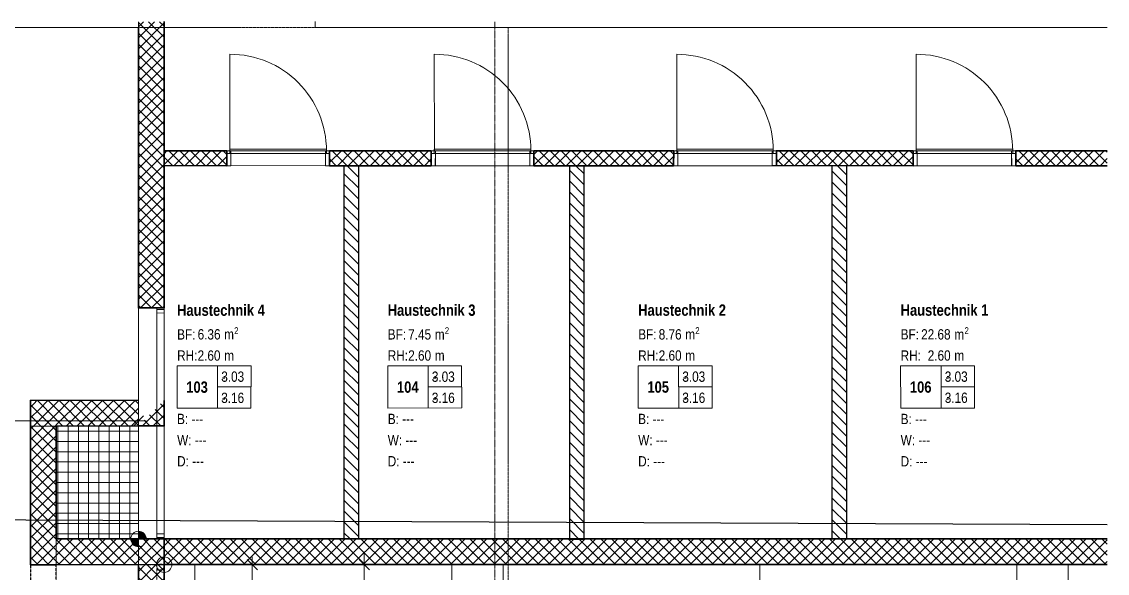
# Model space of a CAD drawing. Header units: millimetres. Extents: x -24363 to 26500, y -21894 to 23000.
# Drawn here: x 9449 to 20016, y 7916 to 13287 of the extents above; entities that cross this region are included whole.
import ezdxf

# ---------------------------------------------------------------- set-up
doc = ezdxf.new("R2010")
doc.units = ezdxf.units.MM
for name, pattern in [('IMPORT-Strich 2_1mm _3_', [3, 2, -1]), ('IMPORT-Strich 3_1mm Kanten _3_', [4, 3, -1]), ('IMPORT-Strichpunkt 3_1_1mm Achsen _3_', [5, 3, -1, 0, -1]), ('IMPORT-Strichpunkt 6_2_2mm Schnitt _3_', [10, 6, -2, 0, -2]), ('IMPORT-Unsichtbare Linie _3_', [10000, 0, -10000, 0, 0])]:
    doc.linetypes.add(name, pattern=pattern)
for name, color, linetype, lineweight in [('000-3 Kataster Parzellengrenzen', 7, 'Continuous', 5), ('010 Aussenwände', 7, 'Continuous', 5), ('010 Aussenwände Abbruch', 7, 'Continuous', 5), ('010 Aussenwände Bauteilschraffuren', 7, 'Continuous', 5), ('010 Fenster', 7, 'Continuous', 5), ('010 Fenster Abbruch', 7, 'Continuous', 5), ('010 Türen', 7, 'Continuous', 5), ('015 Innenwände', 7, 'Continuous', 5), ('015 Innenwände Abbruch', 7, 'Continuous', 5), ('015 Innenwände Bauteilschraffuren', 7, 'Continuous', 5), ('015 Innenwände Bauteilschraffuren Neu', 7, 'Continuous', 5), ('015 Innenwände Neu', 7, 'Continuous', 5), ('027 Oberhalb', 7, 'Continuous', 5), ('030 Bodenaufbauten', 7, 'Continuous', 5), ('035 Decken', 7, 'Continuous', 5), ('035 Decken Abbruch', 7, 'Continuous', 5), ('060 Möbel Einbau', 7, 'Continuous', 5), ('080 Raum Innen Kontur', 7, 'Continuous', 5), ('080 Raum Innen Kontur Neu', 7, 'Continuous', 5), ('080 Raum Innen Text', 7, 'Continuous', 5), ('080 Raum Innen Textrahmen', 7, 'Continuous', 5), ('110 Bemassungen Ausführung Neu', 7, 'Continuous', 5), ('111 Bemassung Ausführung Koten', 7, 'Continuous', 5), ('Allgemeines Modell', 7, 'Continuous', 5), ('Bemaßungen', 7, 'Continuous', 9), ('Bemaßungen-50', 7, 'Continuous', 9), ('Fenster', 7, 'Continuous', 5), ('Wände', 7, 'Continuous', 5)]:
    doc.layers.add(name, color=color, linetype=linetype, lineweight=lineweight)
doc.layers.add('5773_100 Untergeschoss_dwg', color=7, linetype='Continuous', lineweight=5, true_color=0x767676)
doc.styles.add('Arial Narrow_11', font='ARIALN.TTF', dxfattribs={"height": 66})
doc.styles.add('Arial Narrow_9', font='ARIALN.TTF', dxfattribs={"height": 100})
doc.styles.add('Arial Narrow_B', font='ARIALNB.TTF', dxfattribs={"height": 110})
doc.styles.add('Arial_5', font='arial.ttf', dxfattribs={"height": 90})
doc.dimstyles.new('Diagonal_-_1_8_mm_Arial', dxfattribs={"dimscale": 304.8, "dimtxt": 91.823346, "dimasz": 0.328084, "dimexe": 0.393701, "dimexo": 0.246063, "dimgap": 0.287073, "dimtad": 1, "dimdec": 0, "dimlfac": 0.1, "dimzin": 0, "dimdsep": 46, "dimtxsty": 'Arial_5', "dimblk1": 'OBLIQUE', "dimblk2": 'OBLIQUE', "dimsah": 1, "dimcen": 0.09, "dimdle": 0.393701, "dimadec": 3, "dimazin": 2, "dimtfac": 1, "dimtdec": 4, "dimtix": 1, "dimtmove": 0, "dimatfit": 3, "dimfxl": 1, "dimtvp": 1, "dimtfill": 1, "dimtolj": 1, "dimtzin": 0, "dimarcsym": 2})
pattern_1 = [(60.551, (0, 0), (-65.30952, 36.87365), []), (150.551, (0, 0), (36.87365, 65.30952), [])]
pattern_2 = [(330.551, (0, 0), (36.87365, 65.30952), [])]

# ---------------------------------------------------------------- blocks, each defined once
blk = doc.blocks.new('DirectShape - Modell_Elektroplaner_002-17024475-UG')
at = {"layer": 'Wände', "color": 253, "true_color": 0xa3a3a3}
for p, q in [((3635, 0), (0, 0)), ((0, 0), (0, -145)), ((3635, -145), (3635, 0)), ((0, -145), (3635, -145))]:
    blk.add_line(p, q, dxfattribs=at)
blk = doc.blocks.new('DirectShape - Wand-010-17009599-UG')
blk.add_blockref('DirectShape - Modell_Elektroplaner_002-17024475-UG', (0, 0))
blk = doc.blocks.new('DirectShape - Modell_Elektroplaner_002-17024528-UG')
at = {"layer": 'Wände', "color": 253, "true_color": 0xa3a3a3}
for p, q in [((2250, 0), (0, 0)), ((0, 0), (0, -250)), ((2250, -250), (2250, 0)), ((0, -250), (2250, -250))]:
    blk.add_line(p, q, dxfattribs=at)
blk = doc.blocks.new('DirectShape - Wand-035-17037887-UG')
blk.add_blockref('DirectShape - Modell_Elektroplaner_002-17024528-UG', (0, 0))
blk = doc.blocks.new('DirectShape - Modell_Elektroplaner_002-17024532-UG')
at = {"layer": 'Wände', "color": 253, "true_color": 0xa3a3a3}
for p, q in [((3635, 0), (0, 0)), ((3635, -145), (3635, 0)), ((0, 0), (0, -145)), ((0, -145), (3635, -145))]:
    blk.add_line(p, q, dxfattribs=at)
blk = doc.blocks.new('DirectShape - Wand-010-17009660-UG')
blk.add_blockref('DirectShape - Modell_Elektroplaner_002-17024532-UG', (0, 0))
blk = doc.blocks.new('DirectShape - Modell_Elektroplaner_002-17024591-UG')
at = {"layer": 'Wände', "color": 253, "true_color": 0xa3a3a3}
for p, q in [((0, -193), (0, -250)), ((1733, -250), (1733, -193)), ((0, -250), (1733, -250))]:
    blk.add_line(p, q, dxfattribs=at)
blk = doc.blocks.new('DirectShape - Wand-010-17009734-UG')
blk.add_blockref('DirectShape - Modell_Elektroplaner_002-17024591-UG', (0, 0))
blk = doc.blocks.new('DirectShape - Modell_Elektroplaner_002-17037903-UG')
at = {"layer": 'Wände', "color": 253, "true_color": 0xa3a3a3}
for p, q in [((5287, 0), (2500, 0)), ((2500, 0), (2500, -250)), ((2500, -250), (5287, -250))]:
    blk.add_line(p, q, dxfattribs=at)
at = {"layer": 'Wände', "color": 251, "true_color": 0x666666}
blk.add_line((250, 0), (1350, 0), dxfattribs=at)
blk = doc.blocks.new('DirectShape - Wand-010-17009737-UG')
blk.add_blockref('DirectShape - Modell_Elektroplaner_002-17037903-UG', (0, 0))
blk = doc.blocks.new('DirectShape - Modell_Elektroplaner_002-17037910-UG')
at = {"layer": 'Wände', "color": 253, "true_color": 0xa3a3a3}
for p, q in [((0, -323), (0, -380)), ((0, -380), (5961, -380))]:
    blk.add_line(p, q, dxfattribs=at)
blk = doc.blocks.new('DirectShape - Wand-010-17009777-UG')
blk.add_blockref('DirectShape - Modell_Elektroplaner_002-17037910-UG', (0, 0))
blk = doc.blocks.new('DirectShape - Modell_Elektroplaner_002-17024632-UG')
at = {"layer": 'Wände', "color": 253, "true_color": 0xa3a3a3}
for p, q in [((1300, 250), (250, 250)), ((250, 250), (250, 0)), ((1300, 0), (1300, 250)), ((250, 0), (1300, 0))]:
    blk.add_line(p, q, dxfattribs=at)
blk = doc.blocks.new('DirectShape - Wand-009-17009794-UG')
blk.add_blockref('DirectShape - Modell_Elektroplaner_002-17024632-UG', (0, 0))
blk = doc.blocks.new('DirectShape - Modell_Elektroplaner_002-17024786-UG')
at = {"layer": 'Wände', "color": 253, "true_color": 0xa3a3a3}
for p, q in [((1350, 0), (0, 0)), ((0, 0), (0, -250)), ((1350, -250), (1350, 0)), ((0, -250), (1350, -250))]:
    blk.add_line(p, q, dxfattribs=at)
blk = doc.blocks.new('DirectShape - Wand-009-17009954-UG')
blk.add_blockref('DirectShape - Modell_Elektroplaner_002-17024786-UG', (0, 0))
blk = doc.blocks.new('DirectShape - Modell_Elektroplaner_002-17024924-UG')
at = {"layer": 'Wände', "color": 253, "true_color": 0xa3a3a3}
for p, q in [((0, 0), (0, -250)), ((9181, 0), (0, 0)), ((0, -250), (9181, -250))]:
    blk.add_line(p, q, dxfattribs=at)
blk = doc.blocks.new('DirectShape - Wand-010-17010142-UG')
blk.add_blockref('DirectShape - Modell_Elektroplaner_002-17024924-UG', (0, 0))
blk = doc.blocks.new('DirectShape - Modell_Elektroplaner_002-17025037-UG')
at = {"layer": 'Wände', "color": 253, "true_color": 0xa3a3a3}
for p, q in [((1750, 380), (0, 380)), ((0, 380), (0, 323)), ((1750, 323), (1750, 380))]:
    blk.add_line(p, q, dxfattribs=at)
blk = doc.blocks.new('DirectShape - Wand-010-17010306-UG')
blk.add_blockref('DirectShape - Modell_Elektroplaner_002-17025037-UG', (0, 0))
blk = doc.blocks.new('DirectShape - Modell_Elektroplaner_002-17025056-UG')
at = {"layer": 'Wände', "color": 253, "true_color": 0xa3a3a3}
for p, q in [((0, 0), (0, -250)), ((1050, 0), (0, 0)), ((1050, -250), (1050, 0)), ((0, -250), (1050, -250))]:
    blk.add_line(p, q, dxfattribs=at)
blk = doc.blocks.new('DirectShape - Wand-009-17010336-UG')
blk.add_blockref('DirectShape - Modell_Elektroplaner_002-17025056-UG', (0, 0))
blk = doc.blocks.new('DirectShape - Modell_Elektroplaner_002-17025057-UG')
at = {"layer": 'Wände', "color": 253, "true_color": 0xa3a3a3}
for p, q in [((3635, 0), (0, 0)), ((0, 0), (0, -145)), ((3635, -145), (3635, 0)), ((0, -145), (3635, -145))]:
    blk.add_line(p, q, dxfattribs=at)
blk = doc.blocks.new('DirectShape - Wand-010-17010339-UG')
blk.add_blockref('DirectShape - Modell_Elektroplaner_002-17025057-UG', (0, 0))
blk = doc.blocks.new('DirectShape - Modell_Elektroplaner_002-17037975-UG')
at = {"layer": 'Wände', "color": 253, "true_color": 0xa3a3a3}
for p, q in [((610, 0), (0, 0)), ((0, 0), (0, -145)), ((610, -145), (610, 0)), ((2600, 0), (1610, 0)), ((1610, 0), (1610, -145)), ((4960, 0), (3600, 0)), ((3600, 0), (3600, -145)), ((4960, -145), (4960, 0)), ((7290, 0), (5960, 0)), ((7290, -145), (7290, 0)), ((9181, 0), (8290, 0)), ((8290, 0), (8290, -145)), ((2600, -145), (2600, 0)), ((5960, 0), (5960, -145)), ((0, -145), (610, -145)), ((1610, -145), (2600, -145)), ((3600, -145), (4960, -145)), ((5960, -145), (7290, -145)), ((8290, -145), (9181, -145))]:
    blk.add_line(p, q, dxfattribs=at)
blk = doc.blocks.new('DirectShape - Wand-010-17010405-UG')
blk.add_blockref('DirectShape - Modell_Elektroplaner_002-17037975-UG', (0, 0))
blk = doc.blocks.new('DirectShape - Freifläche-001-17037210-UG')
at = {"layer": 'Allgemeines Modell', "color": 251, "true_color": 0x666666}
for p, q in [((27371, 25125), (26554, 25125)), ((27371, 25125), (28287, 25125)), ((28287, 23679), (28287, 25125)), ((28287, 23679), (28287, 21495)), ((27237, 21341), (27237, 21495)), ((27395, 21495), (27237, 21495)), ((27395, 21495), (27646, 21495)), ((27646, 21495), (28287, 21495)), ((27237, 21341), (27237, 21245)), ((27237, 21245), (27237, 20411)), ((27237, 20411), (27237, 19895)), ((27392, 19895), (27237, 19895)), ((27392, 19895), (27487, 19895)), ((27487, 19895), (27815, 19895)), ((27815, 19895), (28287, 19895)), ((28287, 19776), (28287, 19895))]:
    blk.add_line(p, q, dxfattribs=at)
at = {"layer": 'Allgemeines Modell', "color": 253, "true_color": 0xa3a3a3}
for p, q in [((26554, 25125), (27371, 25125)), ((27371, 25125), (28287, 25125)), ((28287, 25125), (28287, 23679)), ((28287, 23679), (28287, 21495)), ((27395, 21495), (27237, 21495)), ((27237, 21495), (27237, 21341)), ((27646, 21495), (27395, 21495)), ((28287, 21495), (27646, 21495)), ((27237, 21341), (27237, 21245)), ((27237, 21245), (27237, 20411)), ((27237, 20411), (27237, 19895)), ((27237, 19895), (27392, 19895)), ((27392, 19895), (27487, 19895)), ((27487, 19895), (27815, 19895)), ((27815, 19895), (28287, 19895)), ((28287, 19895), (28287, 19776))]:
    blk.add_line(p, q, dxfattribs=at)
blk = doc.blocks.new('DirectShape - Modell_Elektroplaner_002-17024588-UG')
at = {"layer": 'Allgemeines Modell', "color": 253, "true_color": 0xa3a3a3}
for p, q in [((30, 0), (0, 0)), ((0, 0), (0, -25)), ((970, 15), (30, 15)), ((30, 15), (30, -25)), ((30, -25), (30, 0)), ((970, -25), (970, 15)), ((1000, 0), (970, 0)), ((970, 0), (970, -25)), ((1000, -25), (1000, 0)), ((40, -25), (0, -25)), ((0, -25), (0, -145)), ((0, -25), (30, -25)), ((30, -25), (970, -25)), ((40, -145), (40, -25)), ((1000, -25), (960, -25)), ((960, -25), (960, -145)), ((970, -25), (1000, -25)), ((1000, -145), (1000, -25)), ((0, -145), (40, -145)), ((960, -145), (1000, -145))]:
    blk.add_line(p, q, dxfattribs=at)
blk = doc.blocks.new('DirectShape - Tür-004-17009720-UG')
blk.add_blockref('DirectShape - Modell_Elektroplaner_002-17024588-UG', (0, 0))
blk = doc.blocks.new('DirectShape - Modell_Elektroplaner_002-17024596-UG')
at = {"layer": 'Allgemeines Modell', "color": 253, "true_color": 0xa3a3a3}
for p, q in [((-470, 0), (-500, 0)), ((-500, 0), (-500, -25)), ((470, 15), (-470, 15)), ((-470, 15), (-470, -25)), ((-470, -25), (-470, 0)), ((470, -25), (470, 15)), ((500, 0), (470, 0)), ((470, 0), (470, -25)), ((500, -25), (500, 0)), ((-500, -25), (-470, -25)), ((-460, -25), (-500, -25)), ((-500, -25), (-500, -145)), ((-470, -25), (470, -25)), ((-460, -145), (-460, -25)), ((500, -25), (460, -25)), ((460, -25), (460, -145)), ((470, -25), (500, -25)), ((500, -145), (500, -25)), ((-500, -145), (-460, -145)), ((460, -145), (500, -145))]:
    blk.add_line(p, q, dxfattribs=at)
blk = doc.blocks.new('DirectShape - Modell_Elektroplaner_002-17024597-UG')
blk.add_blockref('DirectShape - Modell_Elektroplaner_002-17024596-UG', (0, 0))
blk = doc.blocks.new('DirectShape - Tür-004-17009741-UG')
blk.add_blockref('DirectShape - Modell_Elektroplaner_002-17024597-UG', (500, 0))
blk = doc.blocks.new('DirectShape - Tür-004-17010121-UG')
blk.add_blockref('DirectShape - Modell_Elektroplaner_002-17024597-UG', (500, 0))
blk = doc.blocks.new('DirectShape - Tür-004-17010211-UG')
blk.add_blockref('DirectShape - Modell_Elektroplaner_002-17024597-UG', (500, 0))
blk = doc.blocks.new('DirectShape - Modell_Elektroplaner_002-17024994-UG')
at = {"layer": 'Fenster', "color": 253, "true_color": 0xa3a3a3}
for p, q in [((15, 250), (0, 250)), ((0, 250), (0, 180)), ((15, 180), (15, 250)), ((2235, 250), (15, 250)), ((15, 250), (15, 180)), ((2250, 250), (2235, 250)), ((2235, 250), (2235, 180)), ((2235, 180), (2235, 250)), ((2250, 180), (2250, 250)), ((0, 180), (15, 180)), ((15, 180), (2235, 180)), ((2235, 180), (2250, 180))]:
    blk.add_line(p, q, dxfattribs=at)
blk = doc.blocks.new('DirectShape - Fenster-013-17032141-UG')
blk.add_blockref('DirectShape - Modell_Elektroplaner_002-17024994-UG', (0, 0))
blk = doc.blocks.new('Modell_Elektroplaner_002_ifc-1-UG')
at = {"layer": 'Allgemeines Modell', "color": 251, "lineweight": 5, "true_color": 0x666666, "rotation": 359.999751747052}
for name, p in [('DirectShape - Freifläche-001-17037210-UG', (-17702, -11895)), ('DirectShape - Tür-004-17009741-UG', (11445, 12030)), ('DirectShape - Tür-004-17010211-UG', (13435, 12030)), ('DirectShape - Tür-004-17009720-UG', (15795, 12030)), ('DirectShape - Tür-004-17010121-UG', (18125, 12030))]:
    blk.add_blockref(name, p, dxfattribs=at)
at = {"layer": 'Fenster', "color": 251, "lineweight": 5, "true_color": 0x666666, "rotation": 269.9997517460218}
blk.add_blockref('DirectShape - Fenster-013-17032141-UG', (10585, 10500), dxfattribs=at)
at = {"layer": 'Wände', "color": 251, "lineweight": 5, "true_color": 0x666666}
for name, p, rotation in [('DirectShape - Wand-010-17009734-UG', (8852, 13480), 359.999751747052), ('DirectShape - Wand-010-17009737-UG', (10585, 8000), 89.9997517460218), ('DirectShape - Wand-010-17010306-UG', (14055, 13610), 179.999751747052), ('DirectShape - Wand-010-17009777-UG', (14055, 13610), 359.999751747052), ('DirectShape - Wand-010-17010405-UG', (10835, 12030), 359.999751747052), ('DirectShape - Wand-010-17009599-UG', (12585, 8250), 89.9997517460218), ('DirectShape - Wand-010-17010339-UG', (14780, 8250), 89.9997517460218), ('DirectShape - Wand-010-17009660-UG', (17335, 8250), 89.9997517460218), ('DirectShape - Wand-009-17010336-UG', (9535, 9600), 359.999751747052), ('DirectShape - Wand-009-17009954-UG', (9535, 8000), 89.9997517460218), ('DirectShape - Wand-009-17009794-UG', (9535, 8000), 359.999751747052), ('DirectShape - Wand-010-17010142-UG', (10835, 8250), 359.999751747052), ('DirectShape - Wand-035-17037887-UG', (10835, 8000), 269.9997517460218)]:
    blk.add_blockref(name, p, dxfattribs=dict(at, rotation=rotation))
blk = doc.blocks.new('5773_100 Untergeschoss_dwg-17512464-UG')
at = {"layer": '010 Aussenwände Bauteilschraffuren', "true_color": 0x656565}
h = blk.add_hatch(dxfattribs=at)
h.set_pattern_fill('FP_1', color=251, style=0, pattern_type=2)
h.set_pattern_definition(pattern_1)
h.paths.add_polyline_path([(7691, 11846), (7932, 11913), (7865, 12153)])
h = blk.add_hatch(dxfattribs=at)
h.set_pattern_fill('FP_1', color=251, style=0, pattern_type=2)
h.set_pattern_definition(pattern_1)
h.paths.add_polyline_path([(7691, 11846), (7624, 12086), (6853, 11872), (6920, 11631), (7481, 11787)])
h = blk.add_hatch(dxfattribs=at)
h.set_pattern_fill('FP_1', color=251, style=0, pattern_type=2)
h.set_pattern_definition(pattern_1)
h.paths.add_polyline_path([(6920, 11631), (6853, 11872), (6612, 11805)])
h = blk.add_hatch(dxfattribs=at)
h.set_pattern_fill('FP_1', color=251, style=0, pattern_type=2)
h.set_pattern_definition(pattern_1)
h.paths.add_polyline_path([(6920, 11631), (6612, 11805), (6679, 11564)])
h = blk.add_hatch(dxfattribs=at)
h.set_pattern_fill('FP_1', color=251, style=0, pattern_type=2)
h.set_pattern_definition(pattern_1)
h.paths.add_polyline_path([(6974, 10504), (7215, 10571), (6920, 11631), (6679, 11564), (6942, 10621)])
h = blk.add_hatch(dxfattribs=at)
h.set_pattern_fill('FP_1', color=251, style=0, pattern_type=2)
h.set_pattern_definition(pattern_1)
h.paths.add_polyline_path([(7282, 10330), (8053, 10545), (7986, 10786), (7215, 10571)])
h = blk.add_hatch(dxfattribs=at)
h.set_pattern_fill('FP_1', color=251, style=0, pattern_type=2)
h.set_pattern_definition(pattern_1)
h.paths.add_polyline_path([(8053, 10545), (8227, 10853), (7986, 10786)])
h = blk.add_hatch(dxfattribs=at)
h.set_pattern_fill('FP_1', color=251, style=0, pattern_type=2)
h.set_pattern_definition(pattern_1)
h.paths.add_polyline_path([(8294, 10612), (8227, 10853), (8053, 10545)])
h = blk.add_hatch(dxfattribs=at)
h.set_pattern_fill('FP_1', color=251, style=0, pattern_type=2)
h.set_pattern_definition(pattern_1)
h.paths.add_polyline_path([(7041, 10263), (7215, 10571), (6974, 10504)])
h = blk.add_hatch(dxfattribs=at)
h.set_pattern_fill('FP_1', color=251, style=0, pattern_type=2)
h.set_pattern_definition(pattern_1)
h.paths.add_polyline_path([(7041, 10263), (7282, 10330), (7215, 10571)])
at = {"layer": '015 Innenwände Bauteilschraffuren', "true_color": 0x656565}
h = blk.add_hatch(dxfattribs=at)
h.set_pattern_fill('FP_1', color=251, style=0, pattern_type=2)
h.set_pattern_definition(pattern_1)
h.paths.add_polyline_path([(16097, 16816), (16058, 16956), (15200, 16717), (15239, 16577)])
h = blk.add_hatch(dxfattribs=at)
h.set_pattern_fill('FP_1', color=251, style=0, pattern_type=2)
h.set_pattern_definition(pattern_1)
h.paths.add_polyline_path([(14275, 16309), (14236, 16449), (12955, 16092), (12994, 15953)])
h = blk.add_hatch(dxfattribs=at)
h.set_pattern_fill('FP_3', color=251, style=0, pattern_type=2)
h.set_pattern_definition(pattern_2)
h.paths.add_polyline_path([(14628, 12634), (13654, 16136), (13514, 16097), (14489, 12595)])
h = blk.add_hatch(dxfattribs=at)
h.set_pattern_fill('FP_1', color=251, style=0, pattern_type=2)
h.set_pattern_definition(pattern_1)
h.paths.add_polyline_path([(10720, 15320), (12030, 15684), (11992, 15824), (10681, 15460)])
h = blk.add_hatch(dxfattribs=at)
h.set_pattern_fill('FP_1', color=251, style=0, pattern_type=2)
h.set_pattern_definition(pattern_1)
h.paths.add_polyline_path([(7623, 13020), (6876, 15706), (6635, 15638), (7382, 12953)])
h = blk.add_hatch(dxfattribs=at)
h.set_pattern_fill('FP_3', color=251, style=0, pattern_type=2)
h.set_pattern_definition(pattern_2)
h.paths.add_polyline_path([(12027, 11910), (12167, 11949), (11192, 15451), (11053, 15412), (11555, 13606)])
h = blk.add_hatch(dxfattribs=at)
h.set_pattern_fill('FP_1', color=251, style=0, pattern_type=2)
h.set_pattern_definition(pattern_1)
h.paths.add_polyline_path([(8803, 14786), (9757, 15052), (9718, 15191), (8764, 14926)])
h = blk.add_hatch(dxfattribs=at)
h.set_pattern_fill('FP_3', color=251, style=0, pattern_type=2)
h.set_pattern_definition(pattern_2)
h.paths.add_polyline_path([(10052, 11361), (9078, 14863), (8938, 14824), (9912, 11322)])
h = blk.add_hatch(dxfattribs=at)
h.set_pattern_fill('FP_1', color=251, style=0, pattern_type=2)
h.set_pattern_definition(pattern_1)
h.paths.add_polyline_path([(7252, 14355), (7840, 14518), (7801, 14658), (7213, 14494)])
h = blk.add_hatch(dxfattribs=at)
h.set_pattern_fill('FP_1', color=251, style=0, pattern_type=2)
h.set_pattern_definition(pattern_1)
h.paths.add_polyline_path([(8294, 10612), (17138, 13073), (17071, 13314), (8227, 10853)])
at = {"layer": '015 Innenwände Bauteilschraffuren Neu', "true_color": 0x808080}
h = blk.add_hatch(dxfattribs=at)
h.set_pattern_fill('FP_1', color=8, style=0, pattern_type=2)
h.set_pattern_definition(pattern_1)
h.paths.add_polyline_path([(8897, 8444), (8294, 10612), (8053, 10545), (8656, 8377)])
at = {"layer": '035 Decken', "true_color": 0x656565}
h = blk.add_hatch(dxfattribs=at)
h.set_pattern_fill('FP_4', color=251, style=0, pattern_type=2)
h.set_pattern_definition([(15.551, (0, 0), (-26.8096, 96.3392), []), (105.551, (0, 0), (-96.3392, -26.8096), [])])
h.paths.add_polyline_path([(7215, 10571), (7986, 10786), (7691, 11846), (6920, 11631), (7182, 10688)])
at = {"layer": '111 Bemassung Ausführung Koten'}
for points in [[(8006, 10714), (7986, 10786), (7913, 10766), (7927, 10740), (7949, 10720), (7977, 10711)], [(8058, 10806), (8045, 10832), (8023, 10851), (7995, 10860), (7966, 10858), (7986, 10786)]]:
    blk.add_hatch(color=256, dxfattribs=at).paths.add_polyline_path(points)
at = {"layer": '000-3 Kataster Parzellengrenzen', "color": 251, "lineweight": 25, "true_color": 0x656565, "flags": 128}
for points in [[(4873, 15148), (6150, 10471), (17034, 13449)], [(-20696, 8033), (-20118, 6108), (-19347, 3494), (-14741, -12121), (-19347, 3494), (-17887, 3893), (-5781, 7205), (6150, 10471), (17034, 13449)]]:
    blk.add_lwpolyline(points, dxfattribs=at)
at = {"layer": '010 Aussenwände', "color": 251, "lineweight": 35, "true_color": 0x656565}
blk.add_line((7932, 11913), (7691, 11846), dxfattribs=at)
at = {"layer": '010 Aussenwände', "color": 251, "lineweight": 35, "true_color": 0x656565, "flags": 128}
for points in [[(7865, 12153), (7932, 11913), (7691, 11846), (6920, 11631), (7215, 10571), (7986, 10786)], [(7624, 12086), (6612, 11805), (6679, 11564), (7041, 10263), (7282, 10330), (8053, 10545)]]:
    blk.add_lwpolyline(points, dxfattribs=at)
at = {"layer": '010 Aussenwände', "color": 251, "linetype": 'IMPORT-Strichpunkt 3_1_1mm Achsen _3_', "true_color": 0x656565, "flags": 128}
blk.add_lwpolyline([(7691, 11846), (7986, 10786), (8227, 10853), (7932, 11913)], dxfattribs=at)
at = {"layer": '010 Aussenwände Abbruch', "color": 40, "linetype": 'IMPORT-Strich 2_1mm _3_', "lineweight": 25, "true_color": 0xffbf00, "flags": 128}
blk.add_lwpolyline([(8656, 8377), (7885, 8163), (7282, 10330), (7041, 10263), (7711, 7855), (7952, 7922), (8964, 8203)], dxfattribs=at)
at = {"layer": '010 Fenster', "color": 251, "lineweight": 35, "true_color": 0x656565}
for p, q in [((7382, 12953), (7556, 13002)), ((7986, 10786), (8159, 10834))]:
    blk.add_line(p, q, dxfattribs=at)
at = {"layer": '010 Fenster', "color": 251, "true_color": 0x656565}
blk.add_line((7986, 10786), (7382, 12953), dxfattribs=at)
at = {"layer": '010 Fenster', "color": 251, "lineweight": 35, "true_color": 0x656565, "flags": 128}
for points in [[(7623, 13020), (7556, 13002)], [(8227, 10853), (8159, 10834)]]:
    blk.add_lwpolyline(points, close=True, dxfattribs=at)
at = {"layer": '010 Fenster', "color": 251, "true_color": 0x656565, "flags": 128}
for points in [[(7556, 13002), (7569, 12954), (8146, 10882)], [(8159, 10834), (8146, 10882), (8213, 10901), (8227, 10853), (7623, 13020), (7637, 12972)], [(8213, 10901), (7637, 12972), (7569, 12954)]]:
    blk.add_lwpolyline(points, dxfattribs=at)
at = {"layer": '010 Fenster Abbruch', "color": 40, "linetype": 'IMPORT-Strich 2_1mm _3_', "lineweight": 25, "true_color": 0xffbf00}
blk.add_line((8053, 10545), (8226, 10593), dxfattribs=at)
at = {"layer": '010 Fenster Abbruch', "color": 40, "linetype": 'IMPORT-Strich 2_1mm _3_', "true_color": 0xffbf00}
blk.add_line((8656, 8377), (8053, 10545), dxfattribs=at)
at = {"layer": '010 Fenster Abbruch', "color": 40, "linetype": 'IMPORT-Strich 2_1mm _3_', "lineweight": 25, "true_color": 0xffbf00, "flags": 128}
blk.add_lwpolyline([(8294, 10612), (8226, 10593)], close=True, dxfattribs=at)
at = {"layer": '010 Fenster Abbruch', "color": 40, "linetype": 'IMPORT-Strich 2_1mm _3_', "true_color": 0xffbf00, "flags": 128}
for points in [[(8226, 10593), (8240, 10545), (8816, 8474)], [(8749, 8974), (8294, 10612), (8307, 10564)], [(8749, 8974), (8307, 10564), (8240, 10545)]]:
    blk.add_lwpolyline(points, dxfattribs=at)
at = {"layer": '010 Türen', "color": 251, "true_color": 0x656565}
for p, q in [((14265, 16457), (14013, 17362)), ((12020, 15832), (11768, 16738)), ((9747, 15200), (9495, 16105)), ((7830, 14666), (7578, 15572))]:
    blk.add_line(p, q, dxfattribs=at)
at = {"layer": '010 Türen', "color": 251, "true_color": 0x656565, "flags": 128}
for points in [[(15239, 16577), (15200, 16567), (15161, 16706), (15200, 16717)], [(14236, 16449), (14275, 16460), (14314, 16320), (14275, 16309)], [(12994, 15953), (12955, 15942), (12916, 16082), (12955, 16092)], [(11992, 15824), (12030, 15835), (12069, 15695), (12030, 15684)], [(10720, 15320), (10682, 15309), (10643, 15449), (10681, 15460)], [(9718, 15191), (9757, 15202), (9795, 15063), (9757, 15052)], [(8803, 14786), (8765, 14776), (8726, 14915), (8764, 14926)], [(7801, 14658), (7839, 14669), (7878, 14529), (7840, 14518)]]:
    blk.add_lwpolyline(points, close=True, dxfattribs=at)
at = {"layer": '010 Türen', "color": 251, "lineweight": 35, "true_color": 0x656565, "flags": 128}
for points in [[(15239, 16577), (15200, 16717)], [(14275, 16309), (14236, 16449)], [(12994, 15953), (12955, 16092)], [(12030, 15684), (11992, 15824)], [(10720, 15320), (10681, 15460)], [(9757, 15052), (9718, 15191)], [(8803, 14786), (8764, 14926)], [(7840, 14518), (7801, 14658)]]:
    blk.add_lwpolyline(points, close=True, dxfattribs=at)
at = {"layer": '010 Türen', "color": 251, "true_color": 0x656565}
for centre in [(14265, 16457), (12020, 15832), (9747, 15200), (7830, 14666)]:
    blk.add_arc(centre, 940, 15.551, 105.551, dxfattribs=at)
at = {"layer": '015 Innenwände', "color": 251, "lineweight": 35, "true_color": 0x656565, "flags": 128}
for points in [[(16058, 16956), (15200, 16717), (15239, 16577), (16097, 16816)], [(14275, 16309), (12994, 15953), (12955, 16092), (14236, 16449), (14275, 16309)], [(12030, 15684), (10720, 15320), (10681, 15460), (11992, 15824), (12030, 15684)], [(6651, 15583), (7382, 12953), (7556, 13002), (7623, 13020), (6876, 15706)], [(9757, 15052), (8803, 14786), (8764, 14926), (9718, 15191), (9757, 15052)], [(8294, 10612), (8227, 10853), (17071, 13314)], [(7986, 10786), (8159, 10834), (8227, 10853), (8294, 10612), (17138, 13073)]]:
    blk.add_lwpolyline(points, dxfattribs=at)
at = {"layer": '015 Innenwände', "color": 251, "lineweight": 25, "true_color": 0x656565, "flags": 128}
for points in [[(14628, 12634), (13654, 16136), (13514, 16097), (14489, 12595)], [(12167, 11949), (11192, 15451), (11053, 15412), (12027, 11910)], [(10052, 11361), (9078, 14863), (8938, 14824), (9912, 11322)]]:
    blk.add_lwpolyline(points, close=True, dxfattribs=at)
at = {"layer": '015 Innenwände', "color": 251, "lineweight": 35, "true_color": 0x656565, "flags": 128}
blk.add_lwpolyline([(7252, 14355), (7213, 14494), (7801, 14658), (7840, 14518)], close=True, dxfattribs=at)
at = {"layer": '015 Innenwände Abbruch', "color": 40, "linetype": 'IMPORT-Strich 2_1mm _3_', "lineweight": 25, "true_color": 0xffbf00, "flags": 128}
blk.add_lwpolyline([(8053, 10545), (8226, 10593), (8294, 10612)], dxfattribs=at)
at = {"layer": '015 Innenwände Neu', "lineweight": 35}
blk.add_line((8749, 8974), (8294, 10612), dxfattribs=at)
at = {"layer": '015 Innenwände Neu', "lineweight": 35, "flags": 128}
blk.add_lwpolyline([(8053, 10545), (8656, 8377), (8897, 8444)], dxfattribs=at)
at = {"layer": '027 Oberhalb', "color": 251, "linetype": 'IMPORT-Strichpunkt 6_2_2mm Schnitt _3_', "true_color": 0x656565, "flags": 128}
blk.add_lwpolyline([(21120, -1233), (15377, -2831), (9978, 16569)], dxfattribs=at)
at = {"layer": '030 Bodenaufbauten', "color": 251, "linetype": 'IMPORT-Unsichtbare Linie _3_', "true_color": 0x656565, "flags": 128}
blk.add_lwpolyline([(8749, 8974), (8294, 10612), (17138, 13073)], dxfattribs=at)
at = {"layer": '035 Decken', "color": 251, "linetype": 'IMPORT-Strichpunkt 3_1_1mm Achsen _3_', "true_color": 0x656565, "flags": 128}
blk.add_lwpolyline([(11854, -3116), (15323, -2151), (10119, 16549), (6651, 15583)], close=True, dxfattribs=at)
at = {"layer": '035 Decken', "color": 251, "true_color": 0x656565, "flags": 128}
for points in [[(17071, 13314), (7986, 10786), (6635, 15638)], [(21495, -2582), (12409, -5110), (6635, 15638)], [(21495, -2582), (12409, -5110), (6635, 15638)]]:
    blk.add_lwpolyline(points, dxfattribs=at)
at = {"layer": '035 Decken', "color": 251, "linetype": 'IMPORT-Strich 3_1mm Kanten _3_', "true_color": 0x656565, "flags": 128}
blk.add_lwpolyline([(21495, -2582), (12409, -5110), (10198, 2838), (7986, 10786), (17071, 13314)], dxfattribs=at)
at = {"layer": '035 Decken', "color": 251, "true_color": 0x656565, "flags": 128}
for points in [[(7624, 12086), (8053, 10545), (7041, 10263), (6612, 11805)], [(7215, 10571), (7986, 10786), (7691, 11846), (6920, 11631)]]:
    blk.add_lwpolyline(points, close=True, dxfattribs=at)
at = {"layer": '035 Decken Abbruch', "color": 40, "linetype": 'IMPORT-Strich 2_1mm _3_', "true_color": 0xffbf00, "flags": 128}
blk.add_lwpolyline([(8053, 10545), (8656, 8377), (7885, 8163), (7282, 10330)], close=True, dxfattribs=at)
at = {"layer": '060 Möbel Einbau', "color": 251, "true_color": 0x656565, "flags": 128}
blk.add_lwpolyline([(17138, 13073), (16771, 12971), (18112, 8154), (18479, 8256)], dxfattribs=at)
for points in [[(15222, 7350), (13881, 12167), (11473, 11497), (12813, 6680), (15222, 7350), (13881, 12167), (16290, 12837), (17630, 8020)], [(9923, 5875), (12332, 6546), (10991, 11363), (8583, 10692)]]:
    blk.add_lwpolyline(points, close=True, dxfattribs=at)
at = {"layer": '080 Raum Innen Kontur', "color": 251, "true_color": 0x656565}
for p, q in [((16097, 16816), (13654, 16136)), ((8308, 16045), (8292, 16100))]:
    blk.add_line(p, q, dxfattribs=at)
at = {"layer": '080 Raum Innen Kontur', "color": 251, "true_color": 0x656565, "flags": 128}
for points in [[(15736, 18112), (9994, 16514), (8308, 16045)], [(6876, 15706), (7213, 14494), (16058, 16956)], [(13654, 16136), (14628, 12634), (17071, 13314)]]:
    blk.add_lwpolyline(points, dxfattribs=at)
for points in [[(11192, 15451), (12167, 11949), (14489, 12595), (13514, 16097)], [(9078, 14863), (10052, 11361), (12027, 11910), (11053, 15412)], [(7252, 14355), (8227, 10853), (9912, 11322), (8938, 14824)]]:
    blk.add_lwpolyline(points, close=True, dxfattribs=at)
at = {"layer": '080 Raum Innen Kontur Neu', "color": 9, "true_color": 0xc0c0c0, "flags": 128}
blk.add_lwpolyline([(17138, 13073), (8294, 10612), (8521, 9793), (8749, 8974)], dxfattribs=at)
at = {"layer": '080 Raum Innen Textrahmen', "color": 251, "true_color": 0x656565}
for p, q in [((15061, 14506), (15171, 14109)), ((15116, 14307), (15430, 14394)), ((12599, 13821), (12710, 13424)), ((12654, 13622), (12968, 13709)), ((10251, 13167), (10361, 12770)), ((10306, 12969), (10619, 13056)), ((8275, 12617), (8386, 12221)), ((8330, 12419), (8644, 12506))]:
    blk.add_line(p, q, dxfattribs=at)
at = {"layer": '080 Raum Innen Textrahmen', "color": 251, "true_color": 0x656565, "flags": 128}
for points in [[(14681, 14400), (15374, 14593), (15485, 14196), (14792, 14003)], [(12220, 13715), (12913, 13908), (13023, 13511), (12330, 13318)], [(9871, 13061), (10564, 13254), (10675, 12858), (9982, 12665)], [(7896, 12512), (8589, 12705), (8699, 12308), (8006, 12115)]]:
    blk.add_lwpolyline(points, close=True, dxfattribs=at)
at = {"layer": '110 Bemassungen Ausführung Neu', "color": 254, "lineweight": 25, "true_color": 0xcccccc}
for p, q in [((7643, 11832), (7712, 11955)), ((9182, 10807), (9058, 10877))]:
    blk.add_line(p, q, dxfattribs=at)
at = {"layer": '110 Bemassungen Ausführung Neu', "color": 254, "true_color": 0xcccccc}
for p, q in [((7811, 11412), (7652, 11984)), ((8927, 10788), (9210, 10867))]:
    blk.add_line(p, q, dxfattribs=at)
at = {"layer": '110 Bemassungen Ausführung Neu', "color": 254, "true_color": 0xcccccc, "flags": 128}
for points in [[(-15049, 5569), (-14977, 5589), (7677, 11894), (7750, 11914)], [(9100, 10914), (9120, 10842), (10562, 5659), (9120, 10842)]]:
    blk.add_lwpolyline(points, dxfattribs=at)
at = {"layer": '111 Bemassung Ausführung Koten'}
for p, q in [((8026, 10641), (7945, 10930)), ((7841, 10746), (8130, 10826)), ((8334, 10467), (8253, 10756)), ((8149, 10572), (8438, 10652))]:
    blk.add_line(p, q, dxfattribs=at)
for centre in [(7986, 10786), (8294, 10612)]:
    blk.add_circle(centre, 75, dxfattribs=at)
at = {"layer": '080 Raum Innen Text', "color": 254, "true_color": 0xcccccc, "attachment_point": 1, "rotation": 15.551, "line_spacing_factor": 0.974696}
for s, insert, char_height, width, style in [('Haustechnik 1', (14521, 14975), 110, 1025.31, 'Arial Narrow_B'), ('2', (15179, 14928), 66, 50.25, 'Arial Narrow_11'), ('22.68', (14778, 14796), 100, 342.62, 'Arial Narrow_9'), (' m', (15059, 14874), 100, 153.51, 'Arial Narrow_9'), ('BF:', (14586, 14743), 100, 214.91, 'Arial Narrow_9'), ('RH:', (14641, 14544), 100, 237.01, 'Arial Narrow_9'), ('2.60', (14895, 14615), 100, 266.49, 'Arial Narrow_9'), (' m', (15114, 14676), 100, 153.51, 'Arial Narrow_9'), ('Haustechnik 2', (12060, 14290), 110, 1025.31, 'Arial Narrow_B'), ('3.03', (15110, 14461), 100, 266.49, 'Arial Narrow_9'), ('-', (15116, 14461), 100, 45.44, 'Arial Narrow_9'), ('106', (14809, 14277), 110, 251.26, 'Arial Narrow_B'), ('3.16', (15165, 14263), 100, 266.49, 'Arial Narrow_9'), ('8.76', (12317, 14111), 100, 266.49, 'Arial Narrow_9'), (' m', (12535, 14172), 100, 153.51, 'Arial Narrow_9'), ('2', (12655, 14226), 66, 50.25, 'Arial Narrow_11'), ('-', (15171, 14263), 100, 45.44, 'Arial Narrow_9'), ('BF:', (12125, 14058), 100, 214.91, 'Arial Narrow_9'), ('2.60', (12372, 13913), 100, 266.49, 'Arial Narrow_9'), (' m', (12590, 13974), 100, 153.51, 'Arial Narrow_9'), ('B: ---', (14807, 13949), 100, 304.55, 'Arial Narrow_9'), ('Haustechnik 3', (9711, 13636), 110, 1025.31, 'Arial Narrow_B'), ('RH:', (12180, 13859), 100, 237.01, 'Arial Narrow_9'), ('3.03', (12649, 13776), 100, 266.49, 'Arial Narrow_9'), ('W: ---', (14862, 13751), 100, 342.62, 'Arial Narrow_9'), ('105', (12347, 13592), 110, 251.26, 'Arial Narrow_B'), ('-', (12654, 13776), 100, 45.44, 'Arial Narrow_9'), ('3.16', (12704, 13578), 100, 266.49, 'Arial Narrow_9'), ('2', (10306, 13572), 66, 50.25, 'Arial Narrow_11'), ('-', (12709, 13578), 100, 45.44, 'Arial Narrow_9'), ('D: ---', (14917, 13552), 100, 311.92, 'Arial Narrow_9'), ('BF:', (9776, 13404), 100, 214.91, 'Arial Narrow_9'), ('7.45', (9968, 13457), 100, 266.49, 'Arial Narrow_9'), (' m', (10187, 13518), 100, 153.51, 'Arial Narrow_9'), (' m', (10242, 13320), 100, 153.51, 'Arial Narrow_9'), ('Haustechnik 4', (7736, 13086), 110, 1025.31, 'Arial Narrow_B'), ('RH:', (9831, 13206), 100, 237.01, 'Arial Narrow_9'), ('2.60', (10023, 13259), 100, 266.49, 'Arial Narrow_9'), ('B: ---', (12345, 13264), 100, 304.55, 'Arial Narrow_9'), ('3.03', (10300, 13122), 100, 266.49, 'Arial Narrow_9'), ('2', (8331, 13022), 66, 50.25, 'Arial Narrow_11'), ('-', (10306, 13123), 100, 45.44, 'Arial Narrow_9'), ('W: ---', (12401, 13066), 100, 342.62, 'Arial Narrow_9'), ('BF:', (7801, 12854), 100, 214.91, 'Arial Narrow_9'), ('6.36', (7993, 12908), 100, 266.49, 'Arial Narrow_9'), (' m', (8211, 12969), 100, 153.51, 'Arial Narrow_9'), ('104', (9999, 12938), 110, 251.26, 'Arial Narrow_B'), ('3.16', (10355, 12924), 100, 266.49, 'Arial Narrow_9'), ('-', (10361, 12925), 100, 45.44, 'Arial Narrow_9'), ('D: ---', (12456, 12867), 100, 311.92, 'Arial Narrow_9'), ('RH:', (7856, 12656), 100, 237.01, 'Arial Narrow_9'), ('2.60', (8048, 12709), 100, 266.49, 'Arial Narrow_9'), (' m', (8267, 12770), 100, 153.51, 'Arial Narrow_9'), ('3.03', (8325, 12573), 100, 266.49, 'Arial Narrow_9'), ('B: ---', (9997, 12611), 100, 304.55, 'Arial Narrow_9'), ('-', (8330, 12573), 100, 45.44, 'Arial Narrow_9'), ('103', (8023, 12388), 110, 251.26, 'Arial Narrow_B'), ('3.16', (8380, 12374), 100, 266.49, 'Arial Narrow_9'), ('W: ---', (10052, 12412), 100, 342.62, 'Arial Narrow_9'), ('-', (8385, 12375), 100, 45.44, 'Arial Narrow_9'), ('D: ---', (10107, 12214), 100, 311.92, 'Arial Narrow_9'), ('B: ---', (8021, 12061), 100, 304.55, 'Arial Narrow_9'), ('W: ---', (8077, 11863), 100, 342.62, 'Arial Narrow_9'), ('D: ---', (8132, 11664), 100, 311.92, 'Arial Narrow_9')]:
    blk.add_mtext(s, dxfattribs=dict(at, insert=insert, char_height=char_height, width=width, style=style))
blk = doc.blocks.new('DIMBLOCK2-UG')
at = {"layer": 'Bemaßungen-50', "lineweight": 35}
for p, q in [((12783, 8000), (12733, 8050)), ((12783, 8000), (12833, 7950)), ((12783, 2600), (12733, 2650)), ((12783, 2600), (12833, 2550))]:
    blk.add_line(p, q, dxfattribs=at)
at = {"layer": 'Bemaßungen-50'}
for p, q in [((12783, 8120), (12783, 2480)), ((12783, 8000), (12778, 8000)), ((12783, 8000), (12903, 8000)), ((12783, 2600), (11320, 2600)), ((12783, 2600), (12903, 2600))]:
    blk.add_line(p, q, dxfattribs=at)
at = {"layer": 'Bemaßungen-50', "color": 0, "insert": (12578, 5196), "char_height": 90, "width": 249.19, "attachment_point": 1, "rotation": 90, "line_spacing_factor": 0.941778, "style": 'Arial_5', "bg_fill": 3, "box_fill_scale": 1.25, "bg_fill_color": 256, "bg_fill_true_color": 13158600, "bg_fill_transparency": 0}
blk.add_mtext('540', dxfattribs=at)
blk = doc.blocks.new('_Oblique')
at = {"color": 0, "linetype": 'ByBlock', "lineweight": -2}
blk.add_line((-0.5, -0.5), (0.5, 0.5), dxfattribs=at)

msp = doc.modelspace()

# ---------------------------------------------------------------- block references
at = {"lineweight": 5}
msp.add_blockref('Modell_Elektroplaner_002_ifc-1-UG', (0, 0), dxfattribs=at)
at = {"layer": '5773_100 Untergeschoss_dwg', "color": 254, "true_color": 0xcccccc, "rotation": 344.449}
msp.add_blockref('5773_100 Untergeschoss_dwg-17512464-UG', (0, 0), dxfattribs=at)

# ---------------------------------------------------------------- next in the draw order: dimensions: what is measured, and where the dimension line sits
at = {"layer": 'Bemaßungen'}
dim = msp.add_linear_dim(base=(12782.6, 2599.9), p1=(12853.4, 7999.9), p2=(11245.1, 2600), angle=89.99975, dimstyle='Diagonal_-_1_8_mm_Arial', override={"dimpost": '<>', "dimfxl": 5634.402518}, dxfattribs=at)
dim.commit()
dim.dimension.update_dxf_attribs({"geometry": 'DIMBLOCK2-UG', "text_midpoint": (12649.2, 5299.9)})

doc.saveas('drawing.dxf')
